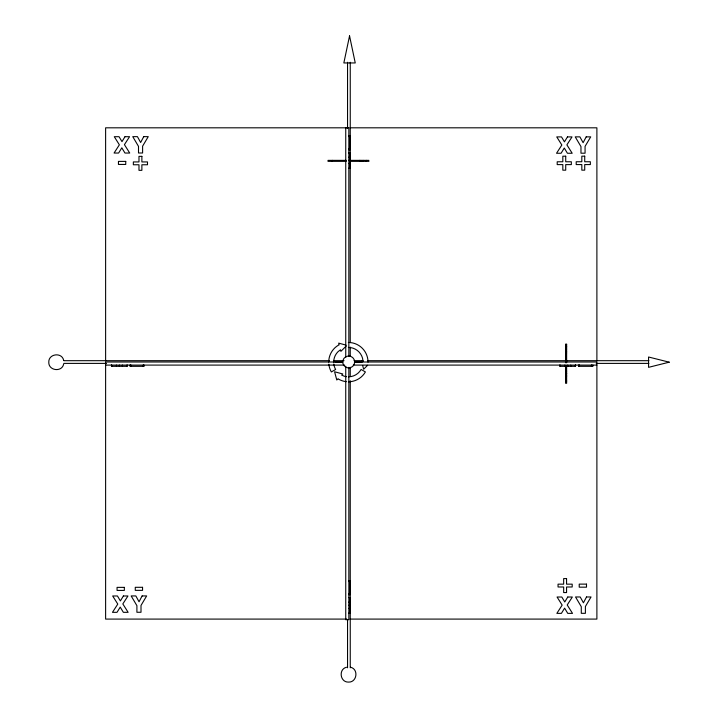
<?xml version="1.0" encoding="UTF-8"?>
<svg xmlns="http://www.w3.org/2000/svg" width="718" height="718" viewBox="0 0 718 718"><rect width="100%" height="100%" fill="white"/><g stroke="black" fill="none" stroke-linecap="round" stroke-linejoin="round"><path stroke-width="1.08" d="M63.66 364.17C61.82 372.498 48.402 370.73 48.788 362.213C48.402 353.705 61.82 351.937 63.66 360.256M346.22 346.031L340.888 351.353L340.476 349.81L337.99 351.721A14.692 14.692 0 0 0 333.682 362.114M367.616 365.265L363.64 369.231L362.635 365.462M346.588 667.228C338.259 669.059 340.027 682.477 348.544 682.1C357.061 682.477 358.829 669.059 350.501 667.228M347.889 127.813L105.618 127.813L105.618 360.876M350.133 127.813L596.891 127.813L596.891 360.876M348.84 135.648L350.07 135.648L350.07 149.784L348.84 149.784M348.84 136.133L350.07 136.133M348.84 136.573L350.07 136.573M348.84 148.707L350.07 148.707M348.84 149.102L350.07 149.102M348.84 152.674L350.07 152.674L350.07 168.174L348.84 168.174M348.84 153.23L350.07 153.23M348.84 157.197L350.07 157.197M346.255 160.365L328.018 160.365L328.018 161.353L346.255 161.353M348.84 160.285L350.07 160.285M350.249 160.365L368.953 160.365M350.249 161.353L368.953 161.353M348.84 163.489L350.07 163.489M565.64 344.757L566.628 344.757M565.64 346.471L566.628 346.471M565.64 346.956L566.628 346.956M565.64 349.047L566.628 349.047M565.64 351.434L566.628 351.434M565.64 352.978L566.628 352.978M63.866 360.687L329.472 360.687M333.96 360.687L344.048 360.687M354.136 360.687L363.102 360.687M367.58 360.687L648.884 360.687M342.396 361.998L105.618 361.998L105.618 619.087L346.767 619.087M354.423 361.998L596.891 361.998L596.891 619.087L350.133 619.087M335.019 362.114L342.809 362.114M354.674 362.114L362.025 362.114M63.866 363.389L106.452 363.389M596.209 363.389L648.884 363.389M105.618 365.094L344.622 365.094M353.31 365.094L596.891 365.094M565.64 371.089L566.628 371.089M565.64 373.405L566.628 373.405M565.64 373.566L566.628 373.566M565.64 375.604L566.628 375.604M565.64 376.735L566.628 376.735M565.64 380.361L566.628 380.361M565.64 381.617L566.628 381.617M348.84 580.539L350.07 580.539L350.07 594.683L348.84 594.683M348.84 581.077L350.07 581.077M348.84 581.517L350.07 581.517M348.84 593.651L350.07 593.651M348.84 594.046L350.07 594.046M348.84 597.627L350.07 597.627L350.07 613.118L348.84 613.118M348.84 602.151L350.07 602.151M348.84 605.238L350.07 605.238M348.84 608.442L350.07 608.442M346.004 345.098L338.69 343.132L339.147 344.846L338.555 345.098A19.655 19.655 0 0 0 328.727 362.114M361.737 362.114L361.441 361.019L362.985 361.432L362.572 358.309A14.692 14.692 0 0 0 348.374 347.422M592.924 365.094L592.924 366.315L578.78 366.315L578.78 365.094M591.91 365.094L591.91 366.315M591.47 365.094L591.47 366.315M579.336 365.094L579.336 366.315M578.941 365.094L578.941 366.315M575.531 365.094L575.531 366.315L559.869 366.315L559.869 365.094M575.351 365.094L575.351 366.315M570.792 365.094L570.792 366.315M567.776 365.094L567.776 366.315M566.628 362.725L566.628 344.084L565.64 344.084L565.64 362.725M566.628 365.641L566.628 383.385M566.134 349.047L566.134 362.689M566.134 365.839L566.134 378.431M565.64 365.641L565.64 383.385M564.833 365.094L564.833 366.315M560.076 365.094L560.076 366.315M366.324 160.365L366.324 161.353M363.102 160.365L363.102 161.353M360.894 160.365L360.894 161.353M359.637 160.365L359.637 161.353M350.249 62.269L350.249 342.612M350.249 347.099L350.249 356.065M350.249 367.284L350.249 376.25M350.249 380.737L350.249 667.803M348.84 356.388L348.84 127.678L345.744 127.678L345.744 357.51M348.84 367.338L348.84 619.706L345.744 619.706L345.744 366.216M347.548 62.269L347.548 128.432M347.548 619.589L347.548 667.803M332.281 160.365L332.281 161.353M144.094 365.094L144.094 366.315L129.949 366.315L129.949 365.094M143.555 365.094L143.555 366.315M143.115 365.094L143.115 366.315M130.981 365.094L130.981 366.315M130.586 365.094L130.586 366.315M127.176 365.094L127.176 366.315L111.514 366.315L111.514 365.094M126.996 365.094L126.996 366.315M122.446 365.094L122.446 366.315M119.421 365.094L119.421 366.315M116.478 365.094L116.478 366.315M111.73 365.094L111.73 366.315M348.374 376.815A14.692 14.692 0 0 0 361.109 369.465L365.399 371.942A19.655 19.655 0 0 1 348.374 381.77M346.462 376.69A14.692 14.692 0 0 1 344.577 376.313L341.669 375.11L342.8 373.979L334.579 371.78L336.787 380.001L338.043 378.745L338.555 379.131A19.655 19.655 0 0 0 346.327 381.662M333.807 364.035A14.692 14.692 0 0 0 335.647 369.465L331.357 371.942A19.655 19.655 0 0 1 328.835 364.17M348.374 342.468A19.655 19.655 0 0 1 368.029 362.114M349.549 35.9L343.841 62.951L355.248 62.951L349.549 35.9M143.726 136.644L140.638 142.487L137.434 136.644L132.758 136.644L138.502 146.373L138.502 152.997L142.604 152.997L142.604 146.167L148.249 136.644L143.726 136.644M142.128 595.931L139.041 601.774L135.837 595.931L131.161 595.931L136.905 605.66L136.905 612.274L141.006 612.274L141.006 605.445L146.651 595.931L142.128 595.931M586.193 136.86L583.106 142.702L579.902 136.86L575.226 136.86L580.97 146.589L580.97 153.203L585.071 153.203L585.071 146.373L590.717 136.86L586.193 136.86M586.507 596.972L583.429 602.815L580.216 596.972L575.54 596.972L581.284 606.701L581.284 613.316L585.394 613.316L585.394 606.495L591.031 596.972L586.507 596.972M124.995 136.698L121.979 141.626L119.035 136.698L114.279 136.698L119.376 144.812L114.072 153.042L118.614 153.042L121.818 147.827L124.959 153.042L129.725 153.042L124.42 144.65L129.554 136.698L124.995 136.698M123.397 595.976L120.382 600.912L117.438 595.976L112.681 595.976L117.779 604.089L112.475 612.328L117.016 612.328L120.22 607.114L123.361 612.328L128.127 612.328L122.823 603.928L127.957 595.976L123.397 595.976M567.462 136.905L564.447 141.841L561.503 136.905L556.746 136.905L561.844 145.018L556.54 153.257L561.081 153.257L564.285 148.043L567.426 153.257L572.192 153.257L566.888 144.857L572.022 136.905L567.462 136.905M567.776 597.017L564.761 601.953L561.817 597.017L557.06 597.017L562.158 605.13L556.854 613.369L561.404 613.369L564.608 608.155L567.75 613.369L572.515 613.369L567.211 604.969L572.336 597.017L567.776 597.017M669.212 362.177L648.56 367.338L648.56 357.008L669.212 362.177M565.721 156.201L562.822 156.201L562.822 161.774L557.204 161.774L557.204 164.61L562.822 164.61L562.822 170.184L565.721 170.184L565.721 164.61L571.34 164.61L571.34 161.774L565.721 161.774L565.721 156.201M584.721 156.165L581.822 156.165L581.822 161.747L576.204 161.747L576.204 164.575L581.822 164.575L581.822 170.157L584.721 170.157L584.721 164.575L590.349 164.575L590.349 161.747L584.721 161.747L584.721 156.165M141.877 156.353L138.978 156.353L138.978 161.927L133.351 161.927L133.351 164.763L138.978 164.763L138.978 170.337L141.877 170.337L141.877 164.763L147.495 164.763L147.495 161.927L141.877 161.927L141.877 156.353M125.74 161.388L118.452 161.388L118.452 164.44L125.74 164.44L125.74 161.388M566.565 578.582L563.666 578.582L563.666 584.156L558.048 584.156L558.048 586.992L563.666 586.992L563.666 592.565L566.565 592.565L566.565 586.992L572.192 586.992L572.192 584.156L566.565 584.156L566.565 578.582M586.498 584.12L579.22 584.12L579.22 587.171L586.498 587.171L586.498 584.12M142.559 587.306L135.271 587.306L135.271 590.358L142.559 590.358L142.559 587.306M124.34 587.369L117.061 587.369L117.061 590.42L124.34 590.42L124.34 587.369M345.708 367.158A5.977 5.977 0 0 0 354.674 361.98A5.977 5.977 0 0 0 345.708 356.801A5.977 5.977 0 0 0 345.708 367.158"/></g></svg>
